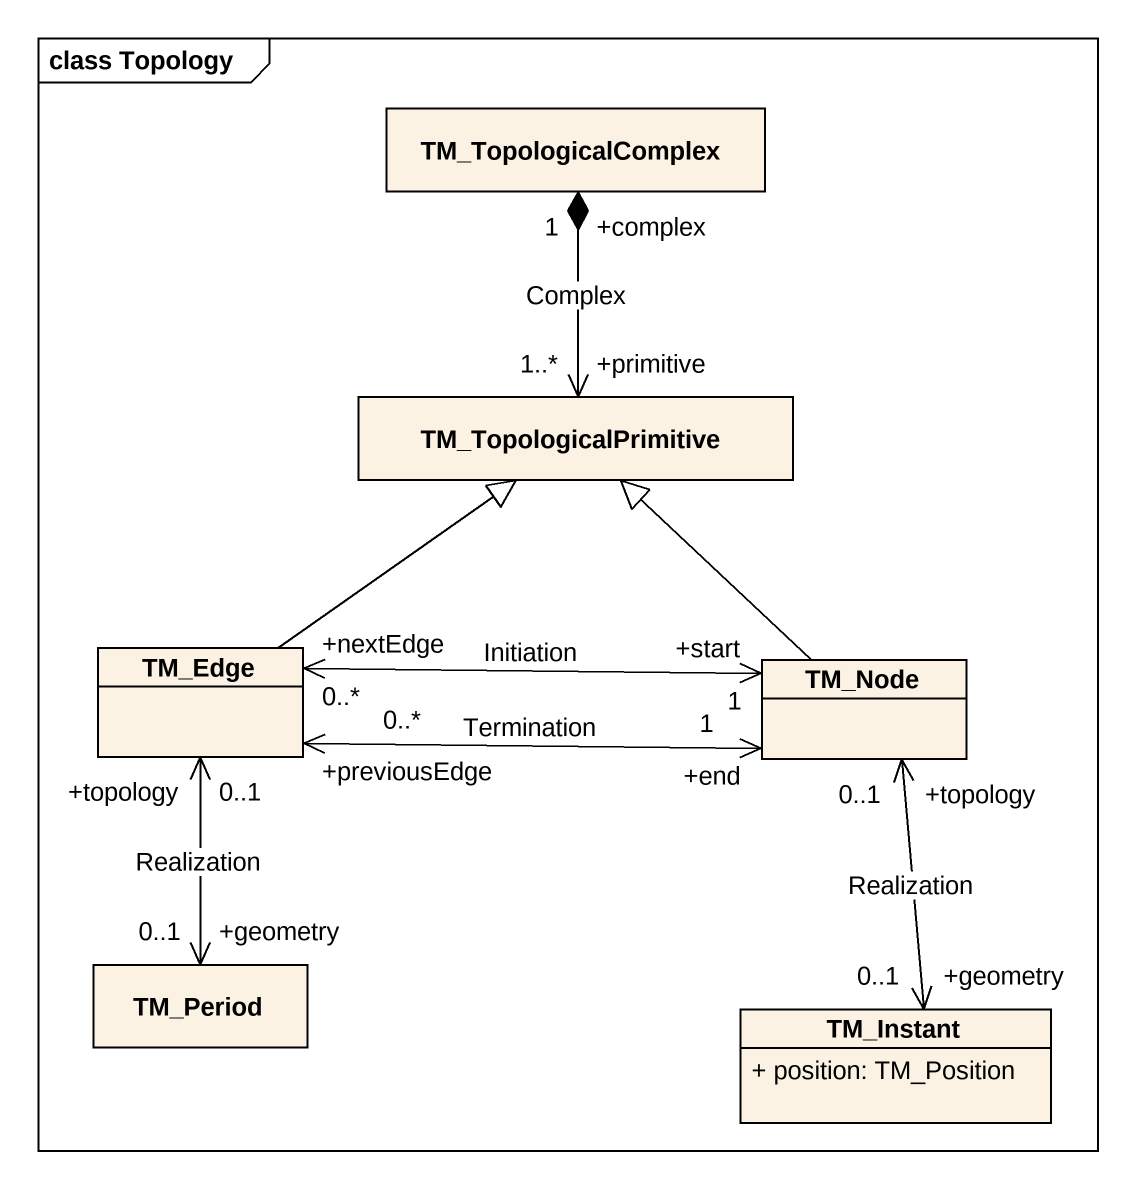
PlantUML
@startuml
mainframe class Topology
hide circle
hide empty members
skinparam classAttributeIconSize 0
class TM_TopologicalComplex
class TM_TopologicalPrimitive
class TM_Edge
class TM_Node
class TM_Period
class TM_Instant {
  + position: TM_Position
}
TM_TopologicalPrimitive "+primitive\n1..*" <-up-* "+complex\n1" TM_TopologicalComplex : Complex
TM_Edge -up-|> TM_TopologicalPrimitive
TM_Edge "+nextEdge\n0..*" <-right-> "+start\n1" TM_Node : Initiation
TM_Edge "+previousEdge\n0..*" <-right-> "+end\n1" TM_Node : Termination
TM_Edge "+topology\n0..1" <--> "+geometry\n0..1" TM_Period : Realization
TM_Node -up-|> TM_TopologicalPrimitive
TM_Node "+topology\n0..1" <--> "+geometry\n0..1" TM_Instant : Realization
@enduml
